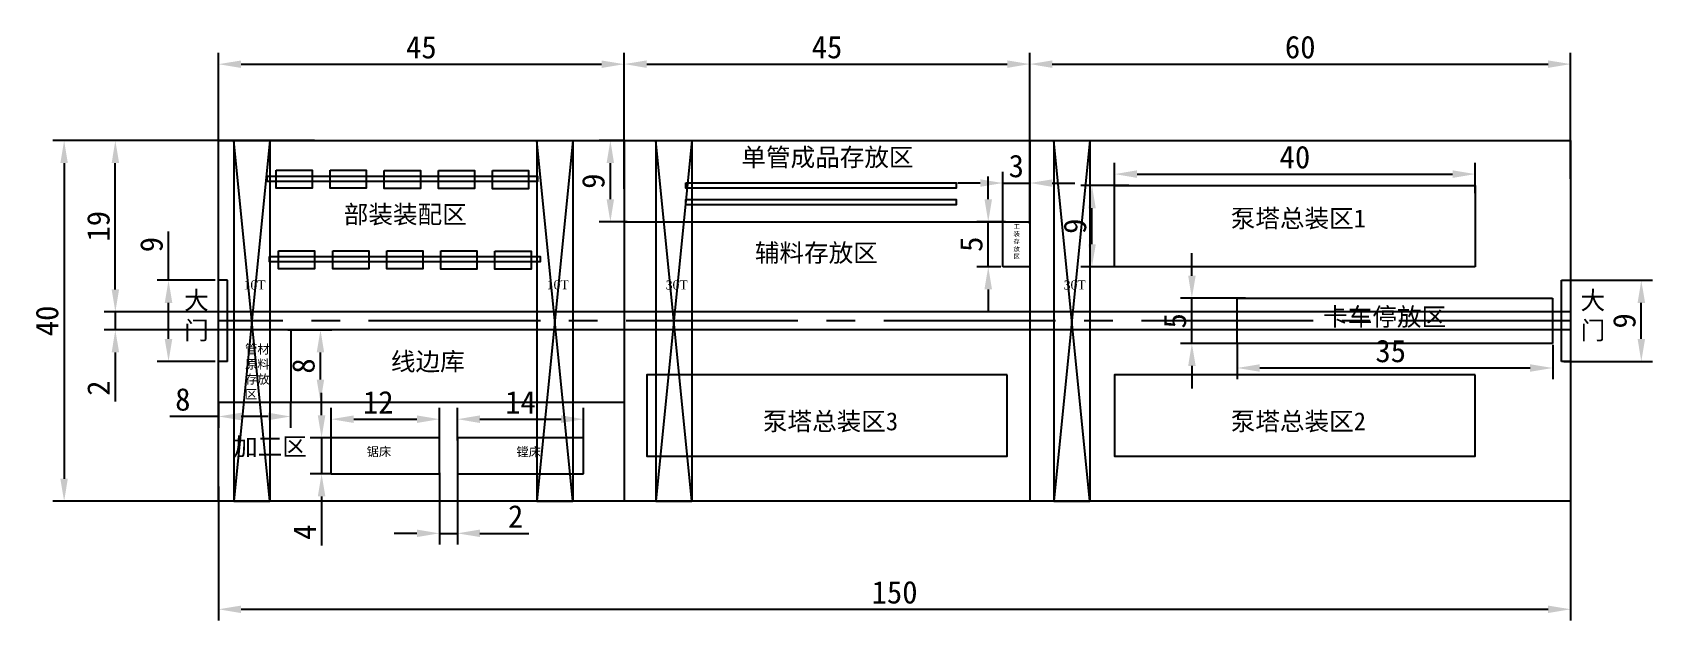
# Model space of a CAD drawing. Header units: millimetres. Extents: x 491 to 671, y 613 to 678.
import ezdxf

# ---------------------------------------------------------------- set-up
doc = ezdxf.new("R2010")
doc.units = ezdxf.units.MM
doc.linetypes.add('CENTER2', pattern=[28.575, 19.05, -3.175, 3.175, -3.175])
doc.dimstyles.new('ISO-25', dxfattribs={"dimtxt": 2.5, "dimasz": 2.5, "dimexe": 1.25, "dimexo": 0.625, "dimtad": 1, "dimtxsty": 'Standard', "dimcen": 2.5, "dimadec": 0, "dimazin": 0, "dimtfac": 1, "dimtmove": 0, "dimatfit": 3, "dimfxl": 1, "dimarcsym": 0})

# ---------------------------------------------------------------- blocks, each defined once
blk = doc.blocks.new('*D2')
at = {"color": 0, "lineweight": -2}
for p, q in [((522.26, 666.25), (493.22, 666.25)), ((494.47, 663.75), (494.47, 628.75)), ((522.26, 626.25), (493.22, 626.25))]:
    blk.add_line(p, q, dxfattribs=at)
at = {"color": 0}
for points in [[(494.05, 663.75), (494.88, 663.75), (494.47, 666.25)], [(494.05, 628.75), (494.88, 628.75), (494.47, 626.25)]]:
    blk.add_solid(points, dxfattribs=at)
at = {"layer": 'Defpoints', "color": 0}
for p in [(522.89, 666.25), (494.47, 626.25), (522.89, 626.25)]:
    blk.add_point(p, dxfattribs=at)
at = {"color": 0, "insert": (492.59, 646.25), "char_height": 2.5, "attachment_point": 5, "rotation": 90}
blk.add_mtext('40', dxfattribs=at)
blk = doc.blocks.new('*D3')
at = {"color": 0, "lineweight": -2}
for p, q in [((601.6, 661.99), (601.6, 675.98)), ((661.6, 661.99), (661.6, 675.98)), ((604.1, 674.73), (659.1, 674.73))]:
    blk.add_line(p, q, dxfattribs=at)
at = {"color": 0}
for points in [[(604.1, 675.14), (604.1, 674.31), (601.6, 674.73)], [(659.1, 675.14), (659.1, 674.31), (661.6, 674.73)]]:
    blk.add_solid(points, dxfattribs=at)
at = {"layer": 'Defpoints', "color": 0}
for p in [(661.6, 674.73), (601.6, 661.37), (661.6, 661.37)]:
    blk.add_point(p, dxfattribs=at)
at = {"color": 0, "insert": (631.6, 676.6), "char_height": 2.5, "attachment_point": 5}
blk.add_mtext('60', dxfattribs=at)
blk = doc.blocks.new('*D4')
at = {"color": 0, "lineweight": -2}
for p, q in [((556.6, 660.9), (556.6, 675.98)), ((601.6, 660.9), (601.6, 675.98)), ((559.1, 674.73), (599.1, 674.73))]:
    blk.add_line(p, q, dxfattribs=at)
at = {"color": 0}
for points in [[(559.1, 675.14), (559.1, 674.31), (556.6, 674.73)], [(599.1, 675.14), (599.1, 674.31), (601.6, 674.73)]]:
    blk.add_solid(points, dxfattribs=at)
at = {"layer": 'Defpoints', "color": 0}
for p in [(601.6, 674.73), (556.6, 660.27), (601.6, 660.27)]:
    blk.add_point(p, dxfattribs=at)
at = {"color": 0, "insert": (579.1, 676.6), "char_height": 2.5, "attachment_point": 5}
blk.add_mtext('45', dxfattribs=at)
blk = doc.blocks.new('*D5')
at = {"color": 0, "lineweight": -2}
for p, q in [((511.6, 662.07), (511.6, 675.97)), ((556.6, 662.07), (556.6, 675.97)), ((514.1, 674.72), (554.1, 674.72))]:
    blk.add_line(p, q, dxfattribs=at)
at = {"color": 0}
for points in [[(514.1, 675.13), (514.1, 674.3), (511.6, 674.72)], [(554.1, 675.13), (554.1, 674.3), (556.6, 674.72)]]:
    blk.add_solid(points, dxfattribs=at)
at = {"layer": 'Defpoints', "color": 0}
for p in [(556.6, 674.72), (511.6, 661.44), (556.6, 661.44)]:
    blk.add_point(p, dxfattribs=at)
at = {"color": 0, "insert": (534.1, 676.59), "char_height": 2.5, "attachment_point": 5}
blk.add_mtext('45', dxfattribs=at)
blk = doc.blocks.new('*D7')
at = {"color": 0, "lineweight": -2}
for p, q in [((524.1, 633.25), (524.1, 636.6)), ((536.1, 633.25), (536.1, 636.6)), ((526.6, 635.35), (533.6, 635.35))]:
    blk.add_line(p, q, dxfattribs=at)
at = {"color": 0}
for points in [[(526.6, 635.77), (526.6, 634.93), (524.1, 635.35)], [(533.6, 635.77), (533.6, 634.93), (536.1, 635.35)]]:
    blk.add_solid(points, dxfattribs=at)
at = {"layer": 'Defpoints', "color": 0}
for p in [(536.1, 635.35), (524.1, 632.62), (536.1, 632.62)]:
    blk.add_point(p, dxfattribs=at)
at = {"color": 0, "insert": (529.32, 637.23), "char_height": 2.5, "attachment_point": 5}
blk.add_mtext('12', dxfattribs=at)
blk = doc.blocks.new('*D23')
at = {"color": 0, "lineweight": -2}
for p, q in [((612.59, 661.25), (607.25, 661.25)), ((608.5, 654.75), (608.5, 658.75)), ((611.79, 652.25), (607.25, 652.25))]:
    blk.add_line(p, q, dxfattribs=at)
at = {"color": 0}
for points in [[(608.09, 658.75), (608.92, 658.75), (608.5, 661.25)], [(608.09, 654.75), (608.92, 654.75), (608.5, 652.25)]]:
    blk.add_solid(points, dxfattribs=at)
at = {"layer": 'Defpoints', "color": 0}
for p in [(608.5, 661.25), (613.21, 661.25), (612.41, 652.25)]:
    blk.add_point(p, dxfattribs=at)
at = {"color": 0, "insert": (606.63, 656.75), "char_height": 2.5, "attachment_point": 5, "rotation": 90}
blk.add_mtext('9', dxfattribs=at)
blk = doc.blocks.new('*D29')
at = {"color": 0, "lineweight": -2}
for p, q in [((523.03, 635.78), (523.03, 638.28)), ((524.08, 633.28), (521.78, 633.28)), ((523.03, 633.28), (523.03, 629.28)), ((524.08, 629.28), (521.78, 629.28)), ((523.03, 626.78), (523.03, 621.36))]:
    blk.add_line(p, q, dxfattribs=at)
at = {"color": 0}
for points in [[(522.61, 635.78), (523.45, 635.78), (523.03, 633.28)], [(522.61, 626.78), (523.45, 626.78), (523.03, 629.28)]]:
    blk.add_solid(points, dxfattribs=at)
at = {"layer": 'Defpoints', "color": 0}
for p in [(523.03, 633.28), (524.7, 633.28), (524.7, 629.28)]:
    blk.add_point(p, dxfattribs=at)
at = {"color": 0, "insert": (521.16, 622.82), "char_height": 2.5, "attachment_point": 5, "rotation": 90}
blk.add_mtext('4', dxfattribs=at)
blk = doc.blocks.new('*D34')
at = {"color": 0, "lineweight": -2}
for p, q in [((611.01, 660.4), (611.01, 663.78)), ((651.01, 660.4), (651.01, 663.78)), ((613.51, 662.53), (648.51, 662.53))]:
    blk.add_line(p, q, dxfattribs=at)
at = {"color": 0}
for points in [[(613.51, 662.95), (613.51, 662.11), (611.01, 662.53)], [(648.51, 662.95), (648.51, 662.11), (651.01, 662.53)]]:
    blk.add_solid(points, dxfattribs=at)
at = {"layer": 'Defpoints', "color": 0}
for p in [(651.01, 662.53), (611.01, 659.77), (651.01, 659.77)]:
    blk.add_point(p, dxfattribs=at)
at = {"color": 0, "insert": (631.01, 664.4), "char_height": 2.5, "attachment_point": 5}
blk.add_mtext('40', dxfattribs=at)
blk = doc.blocks.new('*D36')
at = {"color": 0, "lineweight": -2}
for p, q in [((619.58, 651.26), (619.58, 653.76)), ((625.54, 648.76), (618.33, 648.76)), ((619.58, 643.76), (619.58, 648.76)), ((624.93, 643.76), (618.33, 643.76)), ((619.58, 641.26), (619.58, 638.76))]:
    blk.add_line(p, q, dxfattribs=at)
at = {"color": 0}
for points in [[(619.17, 651.26), (620, 651.26), (619.58, 648.76)], [(619.17, 641.26), (620, 641.26), (619.58, 643.76)]]:
    blk.add_solid(points, dxfattribs=at)
at = {"layer": 'Defpoints', "color": 0}
for p in [(619.58, 648.76), (626.16, 648.76), (625.55, 643.76)]:
    blk.add_point(p, dxfattribs=at)
at = {"color": 0, "insert": (617.71, 646.26), "char_height": 2.5, "attachment_point": 5, "rotation": 90}
blk.add_mtext('5', dxfattribs=at)
blk = doc.blocks.new('*D39')
at = {"color": 0, "lineweight": -2}
for p, q in [((661.31, 650.75), (670.69, 650.75)), ((669.44, 644.25), (669.44, 648.25)), ((660.84, 641.75), (670.69, 641.75))]:
    blk.add_line(p, q, dxfattribs=at)
at = {"color": 0}
for points in [[(669.03, 648.25), (669.86, 648.25), (669.44, 650.75)], [(669.03, 644.25), (669.86, 644.25), (669.44, 641.75)]]:
    blk.add_solid(points, dxfattribs=at)
at = {"layer": 'Defpoints', "color": 0}
for p in [(660.68, 650.75), (669.44, 650.75), (660.21, 641.75)]:
    blk.add_point(p, dxfattribs=at)
at = {"color": 0, "insert": (667.57, 646.25), "char_height": 2.5, "attachment_point": 5, "rotation": 90}
blk.add_mtext('9', dxfattribs=at)
blk = doc.blocks.new('*D42')
at = {"color": 0, "lineweight": -2}
for p, q in [((538.1, 632.97), (538.1, 636.6)), ((552.1, 633.29), (552.1, 636.6)), ((540.6, 635.35), (549.6, 635.35))]:
    blk.add_line(p, q, dxfattribs=at)
at = {"color": 0}
for points in [[(540.6, 635.77), (540.6, 634.93), (538.1, 635.35)], [(549.6, 635.77), (549.6, 634.93), (552.1, 635.35)]]:
    blk.add_solid(points, dxfattribs=at)
at = {"layer": 'Defpoints', "color": 0}
for p in [(552.1, 635.35), (538.1, 632.34), (552.1, 632.67)]:
    blk.add_point(p, dxfattribs=at)
at = {"color": 0, "insert": (545.1, 637.23), "char_height": 2.5, "attachment_point": 5}
blk.add_mtext('14', dxfattribs=at)
blk = doc.blocks.new('*D43')
at = {"color": 0, "lineweight": -2}
for p, q in [((536.1, 629.4), (536.1, 621.44)), ((538.1, 629.4), (538.1, 621.44)), ((533.6, 622.69), (531.1, 622.69)), ((536.1, 622.69), (538.1, 622.69)), ((540.6, 622.69), (546.02, 622.69))]:
    blk.add_line(p, q, dxfattribs=at)
at = {"color": 0}
for points in [[(533.6, 623.11), (533.6, 622.28), (536.1, 622.69)], [(540.6, 623.11), (540.6, 622.28), (538.1, 622.69)]]:
    blk.add_solid(points, dxfattribs=at)
at = {"layer": 'Defpoints', "color": 0}
for p in [(536.1, 630.03), (538.1, 630.03), (538.1, 622.69)]:
    blk.add_point(p, dxfattribs=at)
at = {"color": 0, "insert": (544.56, 624.57), "char_height": 2.5, "attachment_point": 5}
blk.add_mtext('2', dxfattribs=at)
blk = doc.blocks.new('*D45')
at = {"color": 0, "lineweight": -2}
for p, q in [((500.15, 649.75), (500.15, 652.25)), ((512.33, 647.25), (498.9, 647.25)), ((500.15, 647.25), (500.15, 645.25)), ((512.33, 645.25), (498.9, 645.25)), ((500.15, 642.75), (500.15, 637.33))]:
    blk.add_line(p, q, dxfattribs=at)
at = {"color": 0}
for points in [[(499.74, 649.75), (500.57, 649.75), (500.15, 647.25)], [(499.74, 642.75), (500.57, 642.75), (500.15, 645.25)]]:
    blk.add_solid(points, dxfattribs=at)
at = {"layer": 'Defpoints', "color": 0}
for p in [(500.15, 647.25), (512.95, 647.25), (512.95, 645.25)]:
    blk.add_point(p, dxfattribs=at)
at = {"color": 0, "insert": (498.28, 638.79), "char_height": 2.5, "attachment_point": 5, "rotation": 90}
blk.add_mtext('2', dxfattribs=at)
blk = doc.blocks.new('*D47')
at = {"color": 0, "lineweight": -2}
for p, q in [((512.78, 666.25), (498.9, 666.25)), ((500.15, 649.75), (500.15, 663.75)), ((511.44, 647.25), (498.9, 647.25))]:
    blk.add_line(p, q, dxfattribs=at)
at = {"color": 0}
for points in [[(499.74, 663.75), (500.57, 663.75), (500.15, 666.25)], [(499.74, 649.75), (500.57, 649.75), (500.15, 647.25)]]:
    blk.add_solid(points, dxfattribs=at)
at = {"layer": 'Defpoints', "color": 0}
for p in [(500.15, 666.25), (513.41, 666.25), (512.06, 647.25)]:
    blk.add_point(p, dxfattribs=at)
at = {"color": 0, "insert": (498.28, 656.75), "char_height": 2.5, "attachment_point": 5, "rotation": 90}
blk.add_mtext('19', dxfattribs=at)
blk = doc.blocks.new('*D49')
at = {"color": 0, "lineweight": -2}
for p, q in [((624.61, 643.84), (624.61, 639.78)), ((659.61, 643.6), (659.61, 639.78)), ((627.11, 641.03), (657.11, 641.03))]:
    blk.add_line(p, q, dxfattribs=at)
at = {"color": 0}
for points in [[(627.11, 641.44), (627.11, 640.61), (624.61, 641.03)], [(657.11, 641.44), (657.11, 640.61), (659.61, 641.03)]]:
    blk.add_solid(points, dxfattribs=at)
at = {"layer": 'Defpoints', "color": 0}
for p in [(624.61, 644.47), (659.61, 644.23), (659.61, 641.03)]:
    blk.add_point(p, dxfattribs=at)
at = {"color": 0, "insert": (641.64, 642.9), "char_height": 2.5, "attachment_point": 5}
blk.add_mtext('35', dxfattribs=at)
blk = doc.blocks.new('*D50')
at = {"color": 0, "lineweight": -2}
for p, q in [((506.05, 650.75), (506.05, 656.17)), ((511.22, 650.75), (504.8, 650.75)), ((506.05, 644.25), (506.05, 648.25)), ((511.22, 641.75), (504.8, 641.75))]:
    blk.add_line(p, q, dxfattribs=at)
at = {"color": 0}
for points in [[(505.63, 648.25), (506.47, 648.25), (506.05, 650.75)], [(505.63, 644.25), (506.47, 644.25), (506.05, 641.75)]]:
    blk.add_solid(points, dxfattribs=at)
at = {"layer": 'Defpoints', "color": 0}
for p in [(506.05, 650.75), (511.85, 650.75), (511.85, 641.75)]:
    blk.add_point(p, dxfattribs=at)
at = {"color": 0, "insert": (504.17, 654.71), "char_height": 2.5, "attachment_point": 5, "rotation": 90}
blk.add_mtext('9', dxfattribs=at)
blk = doc.blocks.new('*D51')
at = {"color": 0, "lineweight": -2}
for p, q in [((519.27, 645.25), (524.16, 645.25)), ((522.91, 639.75), (522.91, 642.75)), ((519.27, 637.25), (524.16, 637.25))]:
    blk.add_line(p, q, dxfattribs=at)
at = {"color": 0}
for points in [[(522.49, 642.75), (523.32, 642.75), (522.91, 645.25)], [(522.49, 639.75), (523.32, 639.75), (522.91, 637.25)]]:
    blk.add_solid(points, dxfattribs=at)
at = {"layer": 'Defpoints', "color": 0}
for p in [(518.65, 645.25), (522.91, 645.25), (518.65, 637.25)]:
    blk.add_point(p, dxfattribs=at)
at = {"color": 0, "insert": (521.03, 641.25), "char_height": 2.5, "attachment_point": 5, "rotation": 90}
blk.add_mtext('8', dxfattribs=at)
blk = doc.blocks.new('*D52')
at = {"color": 0, "lineweight": -2}
for p, q in [((511.6, 627.89), (511.6, 613.02)), ((661.6, 627.89), (661.6, 613.02)), ((514.1, 614.27), (659.1, 614.27))]:
    blk.add_line(p, q, dxfattribs=at)
at = {"color": 0}
for points in [[(514.1, 614.68), (514.1, 613.85), (511.6, 614.27)], [(659.1, 614.68), (659.1, 613.85), (661.6, 614.27)]]:
    blk.add_solid(points, dxfattribs=at)
at = {"layer": 'Defpoints', "color": 0}
for p in [(511.6, 628.52), (661.6, 628.52), (661.6, 614.27)]:
    blk.add_point(p, dxfattribs=at)
at = {"color": 0, "insert": (586.6, 616.14), "char_height": 2.5, "attachment_point": 5}
blk.add_mtext('150', dxfattribs=at)
blk = doc.blocks.new('*D54')
at = {"color": 0, "lineweight": -2}
for p, q in [((511.6, 637.26), (511.6, 634.4)), ((519.6, 637.26), (519.6, 634.4)), ((511.6, 635.65), (506.19, 635.65)), ((517.1, 635.65), (514.1, 635.65))]:
    blk.add_line(p, q, dxfattribs=at)
at = {"color": 0}
for points in [[(514.1, 636.07), (514.1, 635.23), (511.6, 635.65)], [(517.1, 636.07), (517.1, 635.23), (519.6, 635.65)]]:
    blk.add_solid(points, dxfattribs=at)
at = {"layer": 'Defpoints', "color": 0}
for p in [(511.6, 637.89), (519.6, 637.89), (519.6, 635.65)]:
    blk.add_point(p, dxfattribs=at)
at = {"color": 0, "insert": (507.64, 637.53), "char_height": 2.5, "attachment_point": 5}
blk.add_mtext('8', dxfattribs=at)
blk = doc.blocks.new('*D55')
at = {"color": 0, "lineweight": -2}
for p, q in [((596.99, 659.75), (596.99, 662.25)), ((598.91, 657.25), (595.74, 657.25)), ((596.99, 652.25), (596.99, 657.25)), ((598.37, 652.25), (595.74, 652.25)), ((596.99, 649.75), (596.99, 647.25))]:
    blk.add_line(p, q, dxfattribs=at)
at = {"color": 0}
for points in [[(596.57, 659.75), (597.41, 659.75), (596.99, 657.25)], [(596.57, 649.75), (597.41, 649.75), (596.99, 652.25)]]:
    blk.add_solid(points, dxfattribs=at)
at = {"layer": 'Defpoints', "color": 0}
for p in [(596.99, 657.25), (599.54, 657.25), (599, 652.25)]:
    blk.add_point(p, dxfattribs=at)
at = {"color": 0, "insert": (595.12, 654.75), "char_height": 2.5, "attachment_point": 5, "rotation": 90}
blk.add_mtext('5', dxfattribs=at)
blk = doc.blocks.new('*D59')
at = {"color": 0, "lineweight": -2}
for p, q in [((596.1, 661.54), (593.6, 661.54)), ((598.6, 657.02), (598.6, 662.79)), ((598.6, 661.54), (601.6, 661.54)), ((601.6, 657.02), (601.6, 662.79)), ((604.1, 661.54), (606.6, 661.54))]:
    blk.add_line(p, q, dxfattribs=at)
at = {"color": 0}
for points in [[(596.1, 661.95), (596.1, 661.12), (598.6, 661.54)], [(604.1, 661.95), (604.1, 661.12), (601.6, 661.54)]]:
    blk.add_solid(points, dxfattribs=at)
at = {"layer": 'Defpoints', "color": 0}
for p in [(601.6, 661.54), (598.6, 656.39), (601.6, 656.39)]:
    blk.add_point(p, dxfattribs=at)
at = {"color": 0, "insert": (600.1, 663.41), "char_height": 2.5, "attachment_point": 5}
blk.add_mtext('3', dxfattribs=at)
blk = doc.blocks.new('*D60')
at = {"color": 0, "lineweight": -2}
for p, q in [((556.48, 666.25), (553.82, 666.25)), ((555.07, 659.75), (555.07, 663.75)), ((556.93, 657.25), (553.82, 657.25))]:
    blk.add_line(p, q, dxfattribs=at)
at = {"color": 0}
for points in [[(554.65, 663.75), (555.48, 663.75), (555.07, 666.25)], [(554.65, 659.75), (555.48, 659.75), (555.07, 657.25)]]:
    blk.add_solid(points, dxfattribs=at)
at = {"layer": 'Defpoints', "color": 0}
for p in [(555.07, 666.25), (557.11, 666.25), (557.56, 657.25)]:
    blk.add_point(p, dxfattribs=at)
at = {"color": 0, "insert": (553.19, 661.75), "char_height": 2.5, "attachment_point": 5, "rotation": 90}
blk.add_mtext('9', dxfattribs=at)

msp = doc.modelspace()

# ---------------------------------------------------------------- linework, layer by layer
for p, q in [((511.602, 666.25), (661.602, 666.25)), ((511.602, 626.25), (511.602, 666.25)), ((556.602, 666.25), (556.602, 626.25)), ((601.602, 666.25), (601.602, 626.25)), ((661.602, 666.25), (661.602, 626.25)), ((556.685, 657.254), (601.685, 657.254)), ((598.602, 652.251), (598.602, 657.251)), ((512.602, 650.75), (511.602, 650.75)), ((512.602, 641.75), (512.602, 650.75)), ((601.602, 652.251), (598.602, 652.251)), ((660.602, 641.75), (660.602, 650.75)), ((660.602, 650.75), (661.602, 650.75)), ((519.602, 645.25), (519.602, 637.25)), ((512.602, 641.75), (511.602, 641.75)), ((661.602, 641.75), (660.602, 641.75)), ((511.602, 637.25), (556.602, 637.25)), ((536.1, 633.281), (524.1, 633.281)), ((524.1, 629.281), (524.1, 633.281)), ((536.1, 629.281), (536.1, 633.281)), ((552.099, 633.281), (538.099, 633.281)), ((538.099, 633.281), (538.099, 629.281)), ((552.099, 629.281), (552.099, 633.281)), ((524.1, 629.281), (536.1, 629.281)), ((538.099, 629.281), (552.099, 629.281)), ((661.602, 626.25), (511.602, 626.25))]:
    msp.add_line(p, q)
at = {"color": 5}
for p, q in [((517.286, 626.25), (513.286, 666.25)), ((517.286, 666.25), (513.286, 626.25)), ((513.286, 666.25), (513.286, 626.25)), ((513.286, 666.25), (517.286, 666.25)), ((517.286, 666.25), (517.286, 626.25)), ((550.918, 626.25), (546.918, 666.25)), ((550.918, 666.25), (546.918, 626.25)), ((546.918, 666.25), (546.918, 626.25)), ((546.918, 666.25), (550.918, 666.25)), ((550.918, 666.25), (550.918, 626.25)), ((564.118, 626.25), (560.118, 666.25)), ((564.118, 666.25), (560.118, 626.25)), ((560.118, 666.25), (560.118, 626.25)), ((560.118, 666.25), (564.118, 666.25)), ((564.118, 666.25), (564.118, 626.25)), ((608.272, 626.25), (604.272, 666.25)), ((608.272, 666.25), (604.272, 626.25)), ((604.272, 666.25), (604.272, 626.25)), ((604.272, 666.25), (608.272, 666.25)), ((608.272, 666.25), (608.272, 626.25)), ((513.286, 626.25), (517.286, 626.25)), ((546.918, 626.25), (550.918, 626.25)), ((560.118, 626.25), (564.118, 626.25)), ((604.272, 626.25), (608.272, 626.25))]:
    msp.add_line(p, q, dxfattribs=at)
at = {"color": 3}
for p, q in [((661.602, 647.25), (511.602, 647.25)), ((661.602, 645.25), (511.602, 645.25))]:
    msp.add_line(p, q, dxfattribs=at)
at = {"color": 6}
for p, q in [((624.605, 643.755), (624.605, 648.755)), ((624.605, 648.755), (659.605, 648.755)), ((659.605, 648.755), (659.605, 643.755)), ((659.605, 643.755), (624.605, 643.755))]:
    msp.add_line(p, q, dxfattribs=at)
at = {"color": 3, "linetype": 'CENTER2'}
msp.add_line((661.602, 646.25), (511.602, 646.25), dxfattribs=at)
for points in [[(516.99, 662.314), (546.99, 662.314), (546.99, 661.714), (516.99, 661.714)], [(517.982, 662.964), (521.982, 662.964), (521.982, 660.964), (517.982, 660.964)], [(523.987, 662.964), (527.987, 662.964), (527.987, 660.964), (523.987, 660.964)], [(529.988, 662.947), (533.988, 662.947), (533.988, 660.947), (529.988, 660.947)], [(535.99, 662.93), (539.99, 662.93), (539.99, 660.93), (535.99, 660.93)], [(541.991, 662.913), (545.991, 662.913), (545.991, 660.913), (541.991, 660.913)], [(563.445, 661.573), (593.445, 661.573), (593.445, 660.973), (563.445, 660.973)], [(563.444, 659.726), (593.444, 659.726), (593.444, 659.126), (563.444, 659.126)], [(651.006, 652.25), (611.006, 652.25), (611.006, 661.25), (651.006, 661.25)], [(517.266, 653.386), (547.266, 653.386), (547.266, 652.786), (517.266, 652.786)], [(518.259, 654.037), (522.259, 654.037), (522.259, 652.037), (518.259, 652.037)], [(524.263, 654.037), (528.263, 654.037), (528.263, 652.037), (524.263, 652.037)], [(530.265, 654.02), (534.265, 654.02), (534.265, 652.02), (530.265, 652.02)], [(536.266, 654.003), (540.266, 654.003), (540.266, 652.003), (536.266, 652.003)], [(542.267, 653.986), (546.267, 653.986), (546.267, 651.986), (542.267, 651.986)], [(599.102, 640.251), (559.102, 640.251), (559.102, 631.251), (599.102, 631.251)], [(651.006, 640.251), (611.006, 640.251), (611.006, 631.251), (651.006, 631.251)]]:
    msp.add_lwpolyline(points, close=True)

# ---------------------------------------------------------------- texts
for s, insert, char_height, width, attachment_point in [('{\\fSimSun|b0|i0|c134|p6;单管\\fSimSun|b0|i0|c134|p54;成品存放区}', (569.608, 665.402), 2, 23.11667, 1), ('{\\fSimSun|b0|i0|c134|p54;部装装配区}', (525.496, 659.065), 2, 18.58667, 1), ('{\\fSimSun|b0|i0|c134|p6;泵塔\\fSimSun|b0|i0|c134|p54;总装区1}', (623.893, 658.619), 2, 23.11667, 1), ('{\\fSimSun|b0|i0|c134|p54;工装存放区}', (599.798, 656.982), 0.5, 0.75652, 1), ('{\\fSimSun|b0|i0|c134|p54;辅料存放区}', (571.101, 654.798), 2, 14.49703, 1), ('{\\fSimSun|b0|i0|c134|p54;大门}', (507.784, 649.534), 2, 2.71111, 1), ('{\\fSimSun|b0|i0|c134|p54;大门}', (662.709, 649.534), 2, 2.71111, 1), ('{\\fSimSun|b0|i0|c134|p54;卡车停放区}', (634.146, 647.707), 2, 23.11667, 1), ('{\\fSimSun|b0|i0|c134|p54;管材原料存放区}', (514.542, 643.62), 1, 3.69556, 1), ('{\\fSimSun|b0|i0|c134|p54;线边库}', (530.723, 642.746), 2, 12.85408, 1), ('{\\fSimSun|b0|i0|c134|p6;泵塔\\fSimSun|b0|i0|c134|p54;总装区3}', (571.99, 633.882), 2, 23.11667, 7), ('{\\fSimSun|b0|i0|c134|p6;泵塔\\fSimSun|b0|i0|c134|p54;总装区2}', (623.893, 633.882), 2, 23.11667, 7), ('{\\fSimSun|b0|i0|c134|p54;加工区}', (513.21, 633.322), 2, 12.85408, 1), ('{\\fSimSun|b0|i0|c134|p54;锯床}', (528.025, 632.252), 1, 9.49167, 1), ('{\\fSimSun|b0|i0|c134|p54;镗床}', (544.648, 632.225), 1, 3.07357, 1)]:
    msp.add_mtext(s, dxfattribs=dict(insert=insert, char_height=char_height, width=width, attachment_point=attachment_point))
at = {"color": 1, "char_height": 1, "width": 2.36075, "attachment_point": 1}
for s, insert in [('{\\fTimes New Roman|b0|i0|c0|p18;10T}', (514.384, 650.735)), ('{\\fTimes New Roman|b0|i0|c0|p18;10T}', (548.016, 650.762)), ('{\\fTimes New Roman|b0|i0|c0|p18;30T}', (561.217, 650.735)), ('{\\fTimes New Roman|b0|i0|c0|p18;30T}', (605.37, 650.735))]:
    msp.add_mtext(s, dxfattribs=dict(at, insert=insert))

# ---------------------------------------------------------------- dimensions: what is measured, and where the dimension line sits
for base, p1, p2, picture, middle in [((556.602, 674.718), (511.602, 661.445), (556.602, 661.445), '*D5', (534.102, 676.593)), ((601.602, 674.727), (556.602, 660.272), (601.602, 660.272), '*D4', (579.102, 676.602)), ((661.602, 674.727), (601.602, 661.369), (661.602, 661.369), '*D3', (631.602, 676.602)), ((601.602, 661.538), (598.602, 656.394), (601.602, 656.394), '*D59', (600.102, 663.413)), ((651.006, 662.529), (611.006, 659.772), (651.006, 659.772), '*D34', (631.006, 664.404)), ((552.099, 635.35), (538.099, 632.342), (552.099, 632.669), '*D42', (545.099, 637.225)), ((538.099, 622.693), (536.1, 630.026), (538.099, 630.026), '*D43', (544.557, 624.568)), ((661.602, 614.266), (511.602, 628.517), (661.602, 628.517), '*D52', (586.602, 616.141))]:
    dim = msp.add_linear_dim(base=base, p1=p1, p2=p2, dimstyle='ISO-25')
    dim.commit()
    dim.dimension.update_dxf_attribs({"geometry": picture, "text_midpoint": middle})
for base, p1, p2, picture, middle in [((494.465, 626.25), (522.887, 666.25), (522.887, 626.25), '*D2', (494.465, 646.25)), ((506.05, 650.75), (511.846, 641.75), (511.846, 650.75), '*D50', (506.05, 654.709)), ((500.152, 647.25), (512.953, 645.25), (512.953, 647.25), '*D45', (500.152, 638.792)), ((669.444, 650.75), (660.211, 641.75), (660.681, 650.75), '*D39', (669.444, 646.246)), ((523.03, 633.281), (524.705, 629.281), (524.705, 633.281), '*D29', (523.03, 622.822))]:
    dim = msp.add_linear_dim(base=base, p1=p1, p2=p2, angle=90, dimstyle='ISO-25')
    dim.commit()
    dim.dimension.update_dxf_attribs({"geometry": picture, "text_midpoint": middle, "dimtype": 160})
for base, p1, p2, picture, middle in [((500.152, 666.25), (512.063, 647.25), (513.405, 666.25), '*D47', (498.277, 656.75)), ((555.065, 666.25), (557.555, 657.254), (557.107, 666.25), '*D60', (553.19, 661.752)), ((596.991, 657.25), (598.995, 652.251), (599.54, 657.25), '*D55', (595.116, 654.751)), ((608.504, 661.25), (612.41, 652.25), (613.211, 661.25), '*D23', (606.629, 656.75)), ((619.585, 648.755), (625.553, 643.755), (626.161, 648.755), '*D36', (617.71, 646.255)), ((522.907, 645.25), (518.65, 637.25), (518.65, 645.25), '*D51', (521.032, 641.25))]:
    dim = msp.add_linear_dim(base=base, p1=p1, p2=p2, angle=90, dimstyle='ISO-25')
    dim.commit()
    dim.dimension.update_dxf_attribs({"geometry": picture, "text_midpoint": middle})
for base, p1, p2, picture, middle in [((659.605, 641.026), (624.605, 644.466), (659.605, 644.229), '*D49', (641.635, 641.026)), ((519.602, 635.651), (511.602, 637.89), (519.602, 637.89), '*D54', (507.643, 635.651)), ((536.1, 635.35), (524.1, 632.624), (536.1, 632.624), '*D7', (529.318, 635.35))]:
    dim = msp.add_linear_dim(base=base, p1=p1, p2=p2, dimstyle='ISO-25')
    dim.commit()
    dim.dimension.update_dxf_attribs({"geometry": picture, "text_midpoint": middle, "dimtype": 160})

doc.saveas('drawing.dxf')
